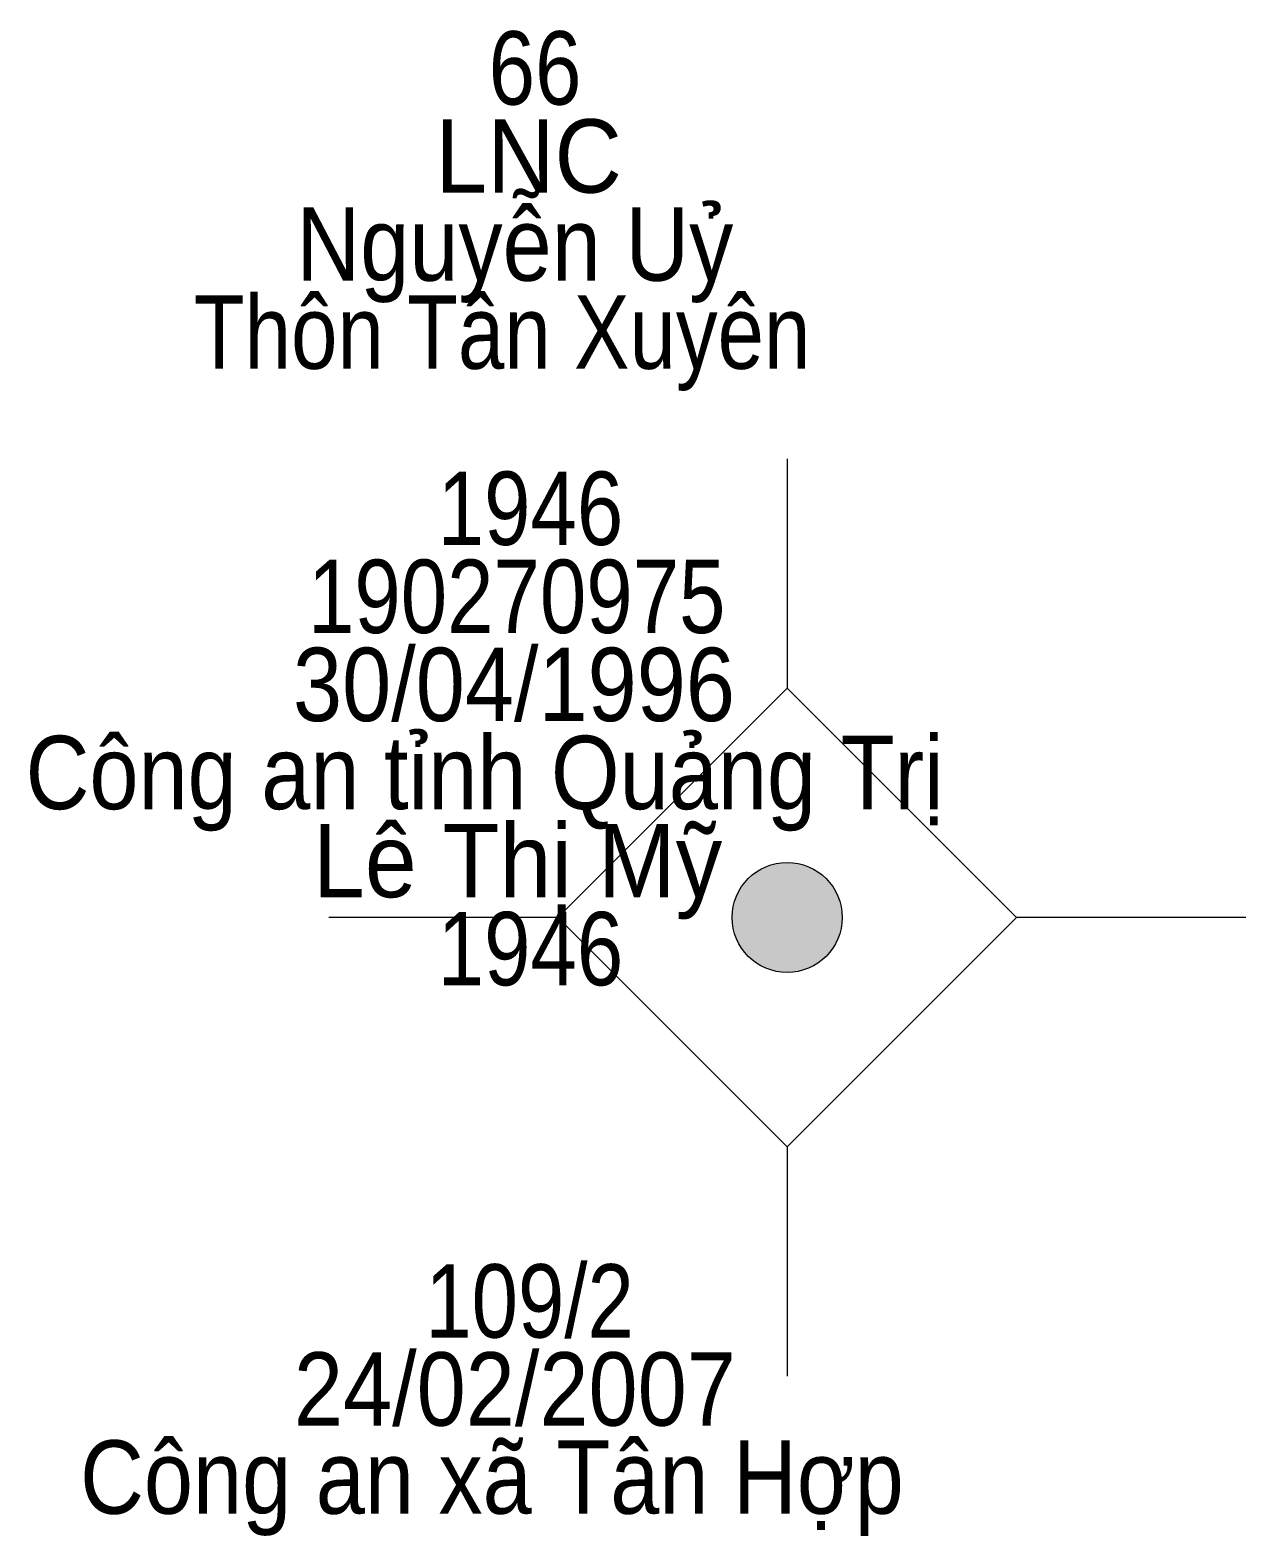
# Model space of a CAD drawing. Header units: metres. Extents: x 550999 to 552168, y 1840994 to 1841978.
# Drawn here: x 551039.64 to 551046.27, y 1841573.21 to 1841581.42 of the extents above; entities that cross this region are included whole.
import ezdxf
from ezdxf.enums import TextEntityAlignment as Align

# ---------------------------------------------------------------- set-up
doc = ezdxf.new("R2010")
doc.units = ezdxf.units.M
doc.header["$LTSCALE"] = 0.16
doc.layers.add('11', color=7, linetype='Continuous', lineweight=13)
doc.layers.add('15', color=7, linetype='Continuous')

msp = doc.modelspace()

# ---------------------------------------------------------------- hatches: boundary and pattern name
at = {"layer": '11'}
msp.add_hatch(color=256, dxfattribs=at).paths.add_polyline_path([(551044.0695, 1841576.58, 1), (551043.4695, 1841576.58, 1)])

# ---------------------------------------------------------------- linework, layer by layer
for p, q in [((551043.77, 1841579.08), (551043.77, 1841577.83)), ((551042.52, 1841576.58), (551041.27, 1841576.58)), ((551046.27, 1841576.58), (551045.02, 1841576.58)), ((551043.77, 1841575.33), (551043.77, 1841574.08))]:
    msp.add_line(p, q, dxfattribs=at)
msp.add_lwpolyline([(551043.77, 1841577.83), (551042.52, 1841576.58), (551043.77, 1841575.33), (551045.02, 1841576.58)], close=True, dxfattribs=at)
msp.add_circle((551043.7695, 1841576.58), 0.3, dxfattribs=at)

# ---------------------------------------------------------------- texts
at = {"layer": '15'}
for s, width, p in [('66', 0.85, (551042.395, 1841581.01)), ('LNC', 0.95, (551042.36, 1841580.53)), ('Nguyễn Uỷ', 0.9, (551042.285, 1841580.05)), ('Thôn Tân Xuyên', 0.85, (551042.215, 1841579.57)), ('1946', 0.85, (551042.37, 1841578.61)), ('190270975', 0.85, (551042.295, 1841578.13)), ('30/04/1996', 0.9, (551042.28, 1841577.65)), ('Công an tỉnh Quảng Trị', 0.9, (551042.12, 1841577.17)), ('Lê Thị Mỹ', 0.95, (551042.3, 1841576.69)), ('1946', 0.85, (551042.37, 1841576.21)), ('109/2', 0.85, (551042.365, 1841574.29)), ('24/02/2007', 0.9, (551042.285, 1841573.81)), ('Công an xã Tân Hợp', 0.9, (551042.16, 1841573.33))]:
    msp.add_text(s, height=0.4, dxfattribs=dict(at, width=width)).set_placement(p, align=Align.CENTER)

doc.saveas('drawing.dxf')
